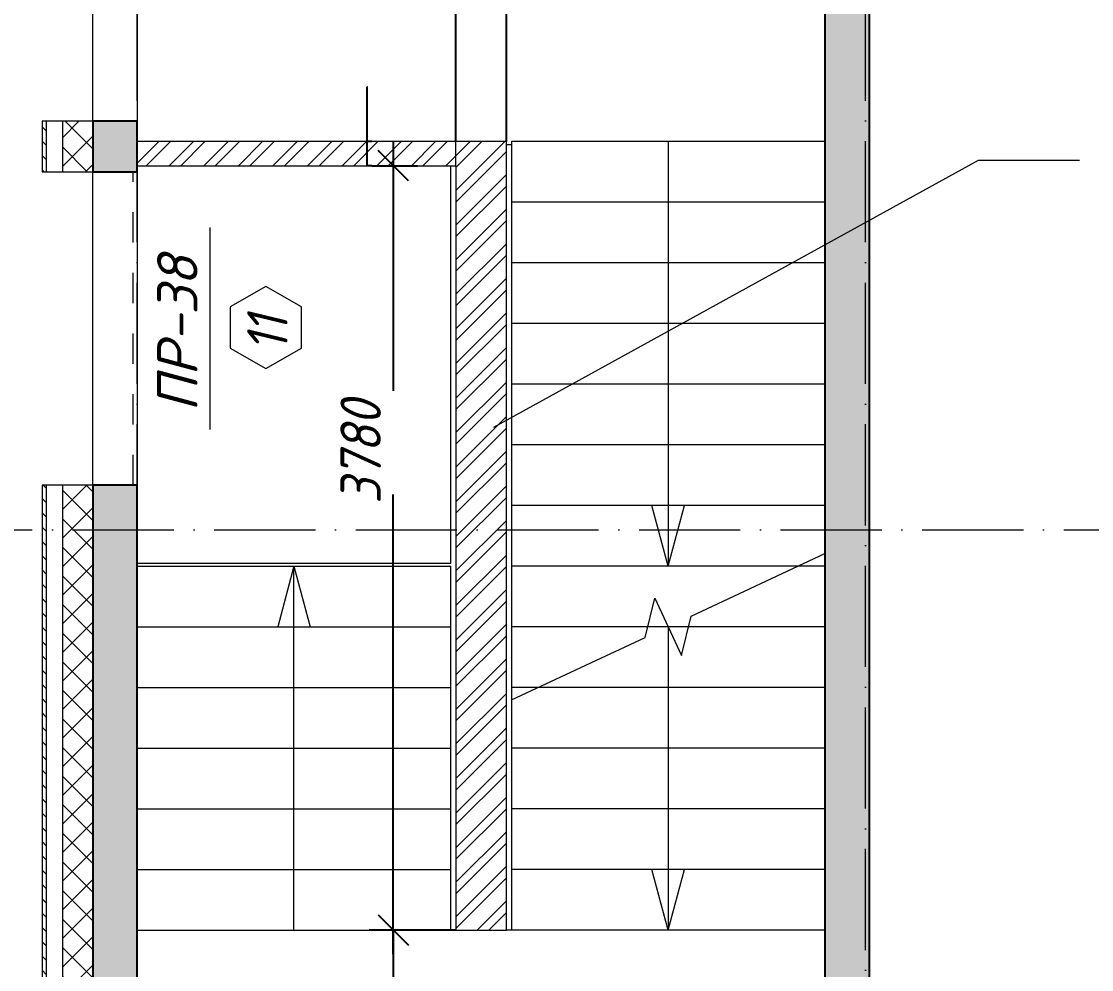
# Model space of a CAD drawing. Header units: millimetres. Extents: x 12986 to 523328, y -9759 to 30092.
# Drawn here: x 61534 to 66825, y 1424 to 6114 of the extents above; entities that cross this region are included whole.
import ezdxf

# ---------------------------------------------------------------- set-up
doc = ezdxf.new("R2010")
doc.units = ezdxf.units.MM
doc.linetypes.add('50_200_ШТРИХ_1Т_ш5_п1_п1_', pattern=[700.0000000000001, 500.0000000000001, -100, 0, -100])
doc.linetypes.add('Штрих короткий', pattern=[300, 150, -150])
for name, color, linetype, lineweight in [('A-ANNO-DIMS', 7, 'Continuous', 9), ('A-DOOR-2', 7, 'Continuous', 5), ('A-DOOR-3', 7, 'Штрих короткий', 5), ('A-DOOR-IDEN', 7, 'Continuous', 9), ('A-FLOR', 7, 'Continuous', 9), ('A-GENM-IDEN', 7, 'Continuous', 9), ('A-WALL-1', 7, 'Continuous', 25), ('A-WALL-8', 7, 'Continuous', 9), ('A-WALL-FNSH-1', 7, 'Continuous', 9), ('A-WALL-PATT-1', 7, 'Continuous', 5), ('G-ANNO-TEXT', 7, 'Continuous', 9), ('I-WALL', 7, 'Continuous', 5), ('S-STRS-1', 7, 'Continuous', 9), ('S-STRS-ANNO', 7, 'Continuous', 5), ('S-STRS-MBND', 7, 'Continuous', 9), ('Оси-2', 7, '50_200_ШТРИХ_1Т_ш5_п1_п1_', 9)]:
    doc.layers.add(name, color=color, linetype=linetype, lineweight=lineweight)
for name, color, linetype, lineweight, true_color in [('A-WALL-11', 7, 'Continuous', 13, 0x800000), ('A-WALL-12', 7, 'Continuous', 5, 0x800000), ('A-WALL-PATT-5', 7, 'Continuous', 5, 0x800000), ('I-WALL-1', 7, 'Continuous', 5, 0x800000)]:
    doc.layers.add(name, color=color, linetype=linetype, lineweight=lineweight, true_color=true_color)
doc.styles.add('ISOCPEUR_I_3', font='isocpeui.ttf', dxfattribs={"width": 0.9, "height": 200})
doc.styles.add('ISOCPEUR_I_5', font='isocpeui.ttf', dxfattribs={"height": 200})
doc.dimstyles.new('ISO-2_0_0_9К_СРЕДНИЙ_1', dxfattribs={"dimscale": 304.8, "dimtxt": 199.196235162063, "dimasz": 0.4921259842519685, "dimexe": 0.3937007874015748, "dimexo": 0, "dimgap": 0, "dimtad": 1, "dimdec": 0, "dimzin": 0, "dimdsep": 46, "dimtxsty": 'ISOCPEUR_I_3', "dimblk1": 'OBLIQUE', "dimblk2": 'OBLIQUE', "dimsah": 1, "dimcen": 0.09, "dimdle": 0.3937007874015748, "dimazin": 0, "dimtfac": 1, "dimtdec": 4, "dimtix": 1, "dimtmove": 2, "dimatfit": 3, "dimfxl": 1, "dimtvp": 1, "dimtolj": 1, "dimtzin": 0, "dimarcsym": 2})
doc.dimstyles.get("Standard").update_dxf_attribs({"dimtxt": 0.18, "dimasz": 0.18, "dimexe": 0.18, "dimexo": 0.0625, "dimgap": 0.09, "dimtad": 0, "dimtih": 1, "dimtoh": 1, "dimdec": 4, "dimzin": 0, "dimdsep": 46, "dimtxsty": 'Standard', "dimcen": 0.09, "dimadec": 0, "dimazin": 0, "dimtfac": 1, "dimtdec": 4, "dimtofl": 0, "dimtmove": 0, "dimatfit": 3, "dimfxl": 1, "dimtolj": 1, "dimtzin": 0, "dimarcsym": 0})
pattern_1 = [(45, (61996.89328478048, 0), (-57.02462636878913, 57.02462636878913), []), (45, (62053.91828478048, 0), (-57.02462636878913, 57.02462636878913), [100.806, -20.161, 3.353, -16.808])]
pattern_2 = [(45, (61996.89328478048, 0), (-85.5365859997931, 85.5365859997931), []), (45, (62053.91828478048, 0), (-85.5365859997931, 85.5365859997931), [])]

# ---------------------------------------------------------------- blocks, each defined once
blk = doc.blocks.new('Проем_Дверь_БезПР - 1550х2100 h-26968248-АР1_Кладочный план 1 этажа')
at = {"layer": 'A-DOOR-3'}
for p, q in [((774.9999999999914, 100.0000000009622), (-775.0000000000076, 100.0000000009622)), ((774.9999999999914, -100), (-775.0000000000076, -100))]:
    blk.add_line(p, q, dxfattribs=at)
blk = doc.blocks.new('DIMBLOCK86-АР1_Кладочный план 1 этажа')
at = {"layer": 'A-ANNO-DIMS', "color": 0, "lineweight": -2, "transparency": 16777216}
for p, q in [((62106.89328478157, 6274.774259671171), (62106.89328478157, 6168.590742493187)), ((62107.07328478157, 6168.770742493187), (62893.67328478004, 6168.770742493187)), ((63681.71328477851, 6168.770742493187), (62895.11328478005, 6168.770742493187)), ((63681.89328477851, 5520.062499998199), (63681.89328477851, 6168.950742493187))]:
    blk.add_line(p, q, dxfattribs=at)
at = {"layer": 'A-ANNO-DIMS', "color": 0, "transparency": 16777216}
for points in [[(62107.07328478157, 6168.800742493187), (62107.07328478157, 6168.740742493187), (62106.89328478157, 6168.770742493187)], [(63681.71328477851, 6168.800742493187), (63681.71328477851, 6168.740742493187), (63681.89328477851, 6168.770742493187)]]:
    blk.add_solid(points, dxfattribs=at)
at = {"layer": 'Defpoints', "color": 0, "transparency": 16777216}
for p in [(62106.89328478157, 6274.836759671171), (63681.89328477851, 6168.770742493187), (63681.89328477851, 5519.999999998199)]:
    blk.add_point(p, dxfattribs=at)
at = {"layer": 'A-ANNO-DIMS', "color": 0, "transparency": 16777216, "insert": (62894.39328478005, 6168.770742493187), "char_height": 0.18, "width": 560.8140159178082, "attachment_point": 5}
blk.add_mtext('\\A1;1575.0000', dxfattribs=at)
blk = doc.blocks.new('DIMBLOCK87-АР1_Кладочный план 1 этажа')
at = {"layer": 'A-ANNO-DIMS', "color": 0, "lineweight": -2, "transparency": 16777216}
for p, q in [((63681.89328477851, 5520.062499998199), (63681.89328477851, 6589.045538038547)), ((63682.07328477851, 6588.865538038546), (63931.71328477851, 6588.865538038546)), ((63931.89328477851, 5520.062499998199), (63931.89328477851, 6589.045538038547)), ((63931.89328477851, 6588.865538038546), (64253.83683128366, 6588.865538038546))]:
    blk.add_line(p, q, dxfattribs=at)
at = {"layer": 'A-ANNO-DIMS', "color": 0, "transparency": 16777216}
for points in [[(63682.07328477851, 6588.895538038546), (63682.07328477851, 6588.835538038546), (63681.89328477851, 6588.865538038546)], [(63931.71328477851, 6588.895538038546), (63931.71328477851, 6588.835538038546), (63931.89328477851, 6588.865538038546)]]:
    blk.add_solid(points, dxfattribs=at)
at = {"layer": 'Defpoints', "color": 0, "transparency": 16777216}
for p in [(63931.89328477851, 6588.865538038546), (63681.89328477851, 5519.999999998199), (63931.89328477851, 5519.999999998199)]:
    blk.add_point(p, dxfattribs=at)
at = {"layer": 'A-ANNO-DIMS', "color": 0, "transparency": 16777216, "insert": (64026.9384395793, 6588.985538038546), "char_height": 0.18, "width": 455.0867834087132, "attachment_point": 1, "line_spacing_factor": 1.149209049011902}
blk.add_mtext('\\A1;250.0000', dxfattribs=at)
blk = doc.blocks.new('DIMBLOCK88-АР1_Кладочный план 1 этажа')
at = {"layer": 'A-ANNO-DIMS', "color": 0, "lineweight": -2, "transparency": 16777216}
for p, q in [((63681.83078477854, 1619.999999998357), (63372.66063748072, 1619.999999998357)), ((63372.84063748072, 1619.819999998357), (63372.84063748072, 870.1799999983566)), ((63372.84063748072, 120.1799999983559), (63372.84063748072, 869.8199999983567)), ((63266.83712029991, 119.9999999983559), (63373.02063748072, 119.9999999983559))]:
    blk.add_line(p, q, dxfattribs=at)
at = {"layer": 'A-ANNO-DIMS', "color": 0, "transparency": 16777216}
for points in [[(63372.81063748072, 1619.819999998357), (63372.87063748072, 1619.819999998357), (63372.84063748072, 1619.999999998357)], [(63372.81063748072, 120.1799999983559), (63372.87063748072, 120.1799999983559), (63372.84063748072, 119.9999999983559)]]:
    blk.add_solid(points, dxfattribs=at)
at = {"layer": 'Defpoints', "color": 0, "transparency": 16777216}
for p in [(63372.84063748072, 1619.999999998357), (63681.89328477854, 1619.999999998357), (63266.77462029991, 119.9999999983559)]:
    blk.add_point(p, dxfattribs=at)
at = {"layer": 'A-ANNO-DIMS', "color": 0, "transparency": 16777216, "insert": (63372.8406374807, 869.9999999983385), "char_height": 0.18, "width": 560.8140159178082, "attachment_point": 5}
blk.add_mtext('\\A1;1500.0000', dxfattribs=at)
blk = doc.blocks.new('_Oblique')
at = {"color": 0, "linetype": 'ByBlock', "lineweight": -2}
blk.add_line((-0.5, -0.5), (0.5, 0.5), dxfattribs=at)
blk = doc.blocks.new('DIMBLOCK89-АР1_Кладочный план 1 этажа')
at = {"layer": 'A-ANNO-DIMS', "color": 0, "lineweight": -2, "transparency": 16777216}
for p, q in [((63372.84063748069, 5519.999999998203), (63372.84063748069, 4287.294270822542)), ((63266.77462029993, 5399.999999998203), (63492.84063748069, 5399.999999998204)), ((63372.84063748069, 1499.999999998357), (63372.84063748069, 3774.430634458906)), ((63681.89328477854, 1619.999999998357), (63252.84063748069, 1619.999999998357))]:
    blk.add_line(p, q, dxfattribs=at)
at = {"layer": 'Defpoints', "color": 0, "transparency": 16777216}
for p in [(63266.77462029993, 5399.999999998203), (63372.84063748069, 5399.999999998203), (63681.89328477854, 1619.999999998357)]:
    blk.add_point(p, dxfattribs=at)
at = {"layer": 'A-ANNO-DIMS', "color": 0, "lineweight": -2, "transparency": 16777216, "xscale": 150, "yscale": 150, "zscale": 150}
for p, rotation in [((63372.84063748069, 5399.999999998203), 90), ((63372.84063748069, 1619.999999998357), 270)]:
    blk.add_blockref('_Oblique', p, dxfattribs=dict(at, rotation=rotation))
at = {"layer": 'A-ANNO-DIMS', "color": 0, "transparency": 16777216, "insert": (63111.54948819723, 3727.471263701564), "char_height": 200, "width": 606.7823778782843, "attachment_point": 1, "rotation": 89.99999999999991, "line_spacing_factor": 1.149209049011902, "style": 'ISOCPEUR_I_3'}
blk.add_mtext('\\A1;3780', dxfattribs=at)
blk = doc.blocks.new('DIMBLOCK90-АР1_Кладочный план 1 этажа')
at = {"layer": 'A-ANNO-DIMS', "color": 0, "lineweight": -2, "transparency": 16777216}
for p, q in [((63244.49282153058, 5519.999999998202), (63244.49282153058, 5791.02651741127)), ((63244.49282153058, 5791.02651741127), (63244.67282153058, 5791.02651741127)), ((63266.71212029993, 5519.999999998202), (63244.31282153058, 5519.999999998202)), ((63244.49282153058, 5400.179999998203), (63244.49282153058, 5519.819999998202)), ((63266.71212029993, 5399.999999998203), (63244.31282153058, 5399.999999998203))]:
    blk.add_line(p, q, dxfattribs=at)
at = {"layer": 'A-ANNO-DIMS', "color": 0, "transparency": 16777216}
for points in [[(63244.46282153059, 5519.819999998202), (63244.52282153058, 5519.819999998202), (63244.49282153058, 5519.999999998202)], [(63244.46282153059, 5400.179999998203), (63244.52282153058, 5400.179999998203), (63244.49282153058, 5399.999999998203)]]:
    blk.add_solid(points, dxfattribs=at)
at = {"layer": 'Defpoints', "color": 0, "transparency": 16777216}
for p in [(63244.49282153058, 5519.999999998202), (63266.77462029993, 5519.999999998202), (63266.77462029993, 5399.999999998203)]:
    blk.add_point(p, dxfattribs=at)
at = {"layer": 'A-ANNO-DIMS', "color": 0, "transparency": 16777216, "insert": (63244.76282153057, 5586.467306687134), "char_height": 0.18, "width": 409.1184214482371, "attachment_point": 1, "rotation": 89.99999999999991, "line_spacing_factor": 1.149209049011902}
blk.add_mtext('\\A1;120.0000', dxfattribs=at)
blk = doc.blocks.new('AAR_СКБ_Марка_Двери_Перемычка и проем - Марка перемычки и проема-25306769-АР1_Кладочный план 1 этажа')
at = {"layer": 'A-DOOR-IDEN'}
for p, q in [((-5.000000000000006, 8.543724327860337e-15), (5.00000000000001, 8.554778058126148e-15)), ((-0.9678758116687644, -0.9840735043145652), (-1.985527685054408, -2.746698253436142)), ((1.067427935102521, -0.9840735043145681), (-0.9678758116687641, -0.9840735043145654)), ((2.085079808488153, -2.746698253436158), (1.067427935102521, -0.9840735043145679)), ((-1.985527685054408, -2.74669825343614), (-0.967875811668773, -4.509323002557723)), ((1.067427935102504, -4.50932300255773), (2.085079808488153, -2.746698253436157)), ((-0.9678758116687729, -4.509323002557723), (1.067427935102504, -4.50932300255773))]:
    blk.add_line(p, q, dxfattribs=at)

msp = doc.modelspace()

# ---------------------------------------------------------------- hatches: boundary and pattern name
at = {"layer": 'A-WALL-PATT-1'}
h = msp.add_hatch(dxfattribs=at)
h.set_pattern_fill('FP_18', color=256, style=0, pattern_type=2)
h.set_pattern_definition([(135, (61996.89328478048, 0), (-35.35533905932738, -35.35533905932737), [])])
h.paths.add_polyline_path([(61636.89328478154, -330.0000000016229), (61656.89328478153, -330.0000000016229), (61656.8932847816, 3820.000101303872), (61636.89328478154, 3820.000101303872), (61636.89328478154, -250.0000000016498)], flags=0)
h.paths.add_polyline_path([(61636.8932847816, 5370.000101303862), (61656.8932847816, 5370.000101303862), (61656.8932847816, 5620.000103831235), (61636.8932847816, 5620.000103831235)], flags=0)
h.paths.add_polyline_path([(61656.8932847816, 7320.000103831229), (61656.89328478153, 8599.999994662065), (61636.8932847816, 8599.999994662065), (61636.8932847816, 7320.000103831229)], flags=0)
h.paths.add_polyline_path([(61656.8932847816, 10899.99999466206), (61656.8932847816, 12300.00000806996), (61636.8932847816, 12300.00000806996), (61636.8932847816, 10899.99999466206)], flags=0)
h.paths.add_polyline_path([(61636.8932847816, 13200.00000806997), (61656.8932847816, 13200.00000807), (61656.89328478153, 15352.99999525625), (61636.8932847816, 15352.99999525625), (61636.8932847816, 15126.16240875695)], flags=0)
h = msp.add_hatch(dxfattribs=at)
h.set_pattern_fill('FP_2', color=256, style=0, pattern_type=2)
h.set_pattern_definition([(45, (61996.89328478048, 0), (-70.71067811865476, 70.71067811865476), []), (135, (61996.89328478048, 0), (-70.71067811865476, -70.71067811865474), [])])
h.paths.add_polyline_path([(61886.89328478158, -100.0000000016405), (61886.89328478158, 3820.000101303872), (61736.89328478158, 3820.000101303872), (61736.89328478158, -100.0000000016405)], flags=0)
h.paths.add_polyline_path([(61736.89328478158, 5370.000101303862), (61886.89328478158, 5370.000101303862), (61886.89328478158, 5620.000103831235), (61736.89328478158, 5620.000103831235)], flags=0)
h.paths.add_polyline_path([(61886.89328478158, 7320.000103831229), (61886.89328478158, 8530.999994662068), (61880.89328478157, 8530.999994662068), (61880.89328478157, 8599.999994662065), (61736.89328478158, 8599.999994662065), (61736.89328478158, 7320.000103831268)], flags=0)
h.paths.add_polyline_path([(61886.89328478158, 10899.99999466206), (61886.89328478158, 12231.00000806995), (61880.89328478158, 12231.00000806995), (61880.89328478158, 12300.00000806996), (61736.89328478158, 12300.00000806996), (61736.89328478158, 10899.99999466206)], flags=0)
h.paths.add_polyline_path([(61880.8932847816, 13200.00000806997), (61880.8932847816, 13269.00000806995), (61886.89328478158, 13269.00000806995), (61886.89328478152, 15349.99999525624), (61736.89328478158, 15349.99999525624), (61736.89328478158, 13200.00000807)], flags=0)
h = msp.add_hatch(dxfattribs=at)
h.set_pattern_fill('FP_1', color=256, style=0, pattern_type=2)
h.set_pattern_definition(pattern_1)
h.paths.add_polyline_path([(62106.89328478153, -100.0000000016405), (62106.8932847816, 3820.000101303872), (61886.89328478158, 3820.000101303872), (61886.89328478158, -100.0000000016405)], flags=0)
h.paths.add_polyline_path([(61886.89328478158, 5370.000101303862), (62106.8932847816, 5370.000101303862), (62106.8932847816, 5620.000103831235), (61886.89328478158, 5620.000103831235)], flags=0)
h.paths.add_polyline_path([(61886.89328478158, 7320.000103831229), (62106.8932847816, 7320.000103831229), (62106.8932847816, 7900.000005334789), (61886.89328478158, 7900.000005334789)], flags=0)
h = msp.add_hatch(dxfattribs=at)
h.set_pattern_fill('FP_1', color=256, style=0, pattern_type=2)
h.set_pattern_definition(pattern_1)
h.paths.add_polyline_path([(65583.68046719136, 119.9999999983787), (65726.89326689916, 119.9999999983787), (65726.89326689916, 7900.000005334789), (65506.89326689915, 7900.000005334789), (65506.89326689915, 119.9999999983787)], flags=0)
at = {"layer": 'A-WALL-PATT-5'}
h = msp.add_hatch(dxfattribs=at)
h.set_pattern_fill('FP_4', color=256, style=0, pattern_type=2)
h.set_pattern_definition(pattern_2)
h.paths.add_polyline_path([(63681.89328477853, 5399.999999998187), (63681.89328477853, 5519.999999998195), (62106.89328478133, 5519.999999998195), (62106.89328478133, 5399.999999998222), (62519.14921719135, 5399.999999998214)], flags=0)
at = {"layer": 'I-WALL-1'}
h = msp.add_hatch(dxfattribs=at)
h.set_pattern_fill('FP_4', color=256, style=0, pattern_type=2)
h.set_pattern_definition(pattern_2)
h.paths.add_polyline_path([(63681.89328477853, 1619.999999998349), (63931.8932847785, 1619.999999998349), (63931.8932847785, 5519.999999998195), (63681.89328477853, 5519.999999998195), (63681.89328477853, 4432.172179668429)], flags=0)

# ---------------------------------------------------------------- linework, layer by layer
at = {"layer": 'A-FLOR'}
for p, q in [((63931.8932847785, 5504.999999997469), (63956.89326689913, 5504.999999997469)), ((63656.89328478133, 3434.999999998357), (63656.89328478133, 5399.999999998184)), ((62106.8932847816, 3434.999999998359), (63656.89328478133, 3434.999999998357))]:
    msp.add_line(p, q, dxfattribs=at)
at = {"layer": 'A-WALL-1'}
for p, q in [((65726.89326689916, -100.0000000016405), (65726.89326689916, 7900.000005334781)), ((65506.89326689914, 7680.000005334762), (65506.89326689914, 119.9999999983787)), ((62106.8932847816, 5620.00010383123), (61886.89328478158, 5620.00010383123)), ((61886.89328478158, 5620.00010383123), (61886.89328478158, 5370.000101303858)), ((62106.8932847816, 5370.000101303858), (62106.8932847816, 5620.00010383123)), ((61886.89328478158, 5370.000101303858), (62106.8932847816, 5370.000101303858)), ((62106.8932847816, 3820.000101303864), (61886.89328478158, 3820.000101303864)), ((61886.89328478158, 3820.000101303864), (61886.89328478158, -100.0000000016405)), ((62106.89328478153, 119.9999999983787), (62106.8932847816, 3820.000101303864))]:
    msp.add_line(p, q, dxfattribs=at)
at = {"layer": 'A-WALL-11'}
for p, q in [((63931.8932847785, 5519.999999998191), (62106.89328478133, 5519.999999998191)), ((62106.89328478133, 5519.999999998191), (62106.89328478133, 5399.999999998218)), ((63931.8932847785, 1619.999999998349), (63931.8932847785, 5519.999999998191)), ((62106.89328478133, 5399.999999998218), (63681.89328477853, 5399.999999998184)), ((63681.89328477853, 5399.999999998184), (63681.89328477853, 1619.999999998349)), ((63681.89328477853, 1619.999999998349), (63931.8932847785, 1619.999999998349))]:
    msp.add_line(p, q, dxfattribs=at)
at = {"layer": 'A-WALL-12'}
msp.add_line((63681.89328477853, 5399.999999998184), (63681.89328477853, 5519.999999998191), dxfattribs=at)
at = {"layer": 'A-WALL-8'}
for p, q in [((61886.89328478158, 5620.00010383123), (61656.8932847816, 5620.00010383123)), ((61656.8932847816, 5620.00010383123), (61656.8932847816, 5370.000101303858)), ((61736.89328478158, 5620.00010383123), (61736.89328478158, 5370.000101303858)), ((61656.89328478167, 5370.000101303893), (61886.89328478158, 5370.000101303858)), ((61886.89328478158, 3820.000101303864), (61656.8932847816, 3820.000101303864)), ((61656.8932847816, 3820.000101303864), (61656.89328478153, -330.0000000016229)), ((61736.89328478158, 3820.000101303864), (61736.89328478158, -250.0000000016411))]:
    msp.add_line(p, q, dxfattribs=at)
at = {"layer": 'A-WALL-FNSH-1'}
for p, q in [((61656.8932847816, 5620.00010383123), (61636.8932847816, 5620.00010383123)), ((61636.8932847816, 5620.00010383123), (61636.8932847816, 5370.000101303858)), ((61636.8932847816, 5370.000101303858), (61656.89328478167, 5370.000101303893)), ((61656.8932847816, 3820.000101303864), (61636.89328478154, 3820.000101303864)), ((61636.89328478154, 3820.000101303864), (61636.89328478154, -350.0000000016184))]:
    msp.add_line(p, q, dxfattribs=at)
at = {"layer": 'G-ANNO-TEXT'}
for p, q in [((63870.75590620705, 4107.099749665418), (66266.99964937533, 5426.835539285427)), ((66266.99964937533, 5426.835539285427), (66550.8548734595, 5426.835539285427)), ((66550.8548734595, 5426.835539285427), (66765.1673734595, 5426.835539285427))]:
    msp.add_line(p, q, dxfattribs=at)
at = {"layer": 'I-WALL'}
for p, q in [((61886.89328478157, 5620.00010383123), (61886.89328478157, 7320.000103831228)), ((62106.89328478157, 7320.000103831228), (62106.89328478157, 5620.00010383123)), ((61886.89328478157, 3820.000101303863), (61886.89328478157, 5370.000101303862)), ((62106.89328478157, 5370.000101303861), (62106.89328478157, 3820.000101303862))]:
    msp.add_line(p, q, dxfattribs=at)
at = {"layer": 'S-STRS-1'}
for p, q in [((65506.89326689913, 5519.999999998198), (63956.89326689913, 5519.999999998196)), ((63956.89326689913, 5519.999999998196), (63956.89326689913, 5219.999999998196)), ((65506.89326689913, 5519.999999998198), (63956.89326689913, 5519.999999998196)), ((63956.89326689913, 5219.999999998196), (63956.89326689913, 4919.999999998196)), ((65506.89326689913, 5219.999999998198), (63956.89326689913, 5219.999999998196)), ((65506.89326689913, 5219.999999998198), (63956.89326689913, 5219.999999998196)), ((63956.89326689913, 4919.999999998196), (63956.89326689913, 4619.999999998196)), ((65506.89326689913, 4919.999999998198), (63956.89326689913, 4919.999999998196)), ((65506.89326689913, 4919.999999998198), (63956.89326689913, 4919.999999998196)), ((63956.89326689913, 4619.999999998196), (63956.89326689913, 4319.999999998196)), ((65506.89326689913, 4619.999999998198), (63956.89326689913, 4619.999999998196)), ((65506.89326689913, 4619.999999998198), (63956.89326689913, 4619.999999998196)), ((63956.89326689913, 4319.999999998196), (63956.89326689913, 4019.999999998196)), ((65506.89326689913, 4319.999999998198), (63956.89326689913, 4319.999999998196)), ((65506.89326689913, 4319.999999998198), (63956.89326689913, 4319.999999998196)), ((63956.89326689913, 4019.999999998196), (63956.89326689913, 3719.999999998194)), ((65506.89326689913, 4019.999999998199), (63956.89326689913, 4019.999999998196)), ((65506.89326689913, 4019.999999998199), (63956.89326689913, 4019.999999998196)), ((63956.89326689913, 3719.999999998194), (63956.89326689913, 3419.999999998196)), ((65506.89326689913, 3719.9999999982), (63956.89326689913, 3719.999999998194)), ((65506.89326689913, 3719.9999999982), (63956.89326689913, 3719.999999998194)), ((62106.89328478133, 3419.999999998364), (63656.89328478133, 3419.999999998351)), ((63656.89328478133, 3119.999999998351), (63656.89328478133, 3419.999999998351)), ((63956.89326689913, 3419.999999998196), (63956.89326689913, 3119.999999998196)), ((65375.245343052, 3419.999999998198), (63956.89326689913, 3419.999999998196)), ((65375.245343052, 3419.999999998198), (63956.89326689913, 3419.999999998196)), ((65506.89326689914, 3419.999999998353), (65375.245343052, 3419.999999998353)), ((65506.89326689914, 3419.999999998353), (65375.245343052, 3419.999999998353)), ((62106.89328478133, 3119.999999998364), (63656.89328478133, 3119.999999998351)), ((62106.89328478133, 3119.999999998364), (63656.89328478133, 3119.999999998351)), ((63656.89328478133, 2819.999999998351), (63656.89328478133, 3119.999999998351)), ((63956.89326689913, 3119.999999998196), (63956.89326689913, 2819.999999998196)), ((64631.44344427047, 3119.999999998197), (63956.89326689913, 3119.999999998196)), ((64631.44344427047, 3119.999999998197), (63956.89326689913, 3119.999999998196)), ((64731.89326689913, 3119.999999998355), (64631.44344427047, 3119.999999998355)), ((64731.89326689913, 3119.999999998355), (64631.44344427047, 3119.999999998355)), ((64832.34308952779, 3119.999999998197), (64731.89326689913, 3119.999999998197)), ((64832.34308952779, 3119.999999998197), (64731.89326689913, 3119.999999998197)), ((65506.89326689914, 3119.999999998353), (64832.3430895278, 3119.999999998355)), ((65506.89326689914, 3119.999999998353), (64832.3430895278, 3119.999999998355)), ((62106.89328478133, 2819.999999998363), (63656.89328478133, 2819.999999998351)), ((62106.89328478133, 2819.999999998363), (63656.89328478133, 2819.999999998351)), ((63656.89328478133, 2519.999999998351), (63656.89328478133, 2819.999999998351)), ((63956.89326689913, 2819.999999998196), (63956.89326689913, 2758.611564928072)), ((64088.54119074626, 2819.999999998196), (63956.89326689913, 2819.999999998196)), ((64088.54119074626, 2819.999999998196), (63956.89326689913, 2819.999999998196)), ((65506.89326689914, 2819.999999998353), (64088.54119074626, 2819.999999998356)), ((65506.89326689914, 2819.999999998353), (64088.54119074626, 2819.999999998356)), ((63956.89326689914, 2758.611564928069), (63956.89326689914, 2519.999999998355)), ((62106.89328478133, 2519.999999998364), (63656.89328478133, 2519.999999998351)), ((62106.89328478133, 2519.999999998364), (63656.89328478133, 2519.999999998351)), ((63656.89328478133, 2219.999999998351), (63656.89328478133, 2519.999999998351)), ((63956.89326689914, 2519.999999998355), (63956.89326689914, 2219.999999998356)), ((65506.89326689914, 2519.999999998355), (63956.89326689914, 2519.999999998355)), ((65506.89326689914, 2519.999999998355), (63956.89326689914, 2519.999999998355)), ((62106.89328478133, 2219.999999998363), (63656.89328478133, 2219.999999998351)), ((62106.89328478133, 2219.999999998363), (63656.89328478133, 2219.999999998351)), ((63656.89328478133, 1919.999999998351), (63656.89328478133, 2219.999999998351)), ((63956.89326689914, 2219.999999998356), (63956.89326689914, 1919.999999998356)), ((65506.89326689914, 2219.999999998353), (63956.89326689914, 2219.999999998356)), ((65506.89326689914, 2219.999999998353), (63956.89326689914, 2219.999999998356)), ((62106.89328478133, 1919.999999998363), (63656.89328478133, 1919.999999998351)), ((62106.89328478133, 1919.999999998363), (63656.89328478133, 1919.999999998351)), ((63656.89328478132, 1619.999999998351), (63656.89328478133, 1919.999999998351)), ((63956.89326689914, 1919.999999998356), (63956.89326689914, 1619.999999998356)), ((65506.89326689914, 1919.999999998353), (63956.89326689914, 1919.999999998356)), ((65506.89326689914, 1919.999999998353), (63956.89326689914, 1919.999999998356)), ((62106.89328478132, 1619.999999998363), (63656.89328478132, 1619.999999998351)), ((62106.89328478132, 1619.999999998363), (63656.89328478132, 1619.999999998351)), ((63681.89328477853, 1619.999999998356), (63656.89328478133, 1619.999999998356)), ((63956.89326689914, 1619.999999998356), (63931.8932847785, 1619.999999998356)), ((65506.89326689914, 1619.999999998353), (63956.89326689914, 1619.999999998356)), ((65506.89326689914, 1619.999999998353), (63956.89326689914, 1619.999999998356))]:
    msp.add_line(p, q, dxfattribs=at)
at = {"layer": 'S-STRS-ANNO'}
for p, q in [((64731.89326689913, 5519.999999998197), (64731.89326689913, 5219.999999998197)), ((64731.89326689913, 5219.999999998197), (64731.89326689913, 4919.999999998197)), ((64731.89326689913, 4919.999999998197), (64731.89326689913, 4619.999999998197)), ((64731.89326689913, 4619.999999998197), (64731.89326689913, 4319.999999998197)), ((64731.89326689913, 4319.999999998197), (64731.89326689913, 4019.999999998197)), ((64731.89326689913, 4019.999999998197), (64731.89326689913, 3719.999999998197)), ((64731.89326689913, 3419.999999998197), (64651.50850916979, 3719.999999998197)), ((64731.89326689913, 3719.999999998197), (64731.89326689913, 3419.999999998197)), ((64731.89326689913, 3419.999999998197), (64812.27802462847, 3719.999999998197)), ((62881.89328478133, 3419.999999998357), (62801.508527052, 3119.999999998358)), ((62881.89328478133, 3119.999999998357), (62881.89328478133, 3419.999999998357)), ((62881.89328478133, 3419.999999998357), (62962.27804251067, 3119.999999998357)), ((62881.89328478133, 2819.999999998357), (62881.89328478133, 3119.999999998357)), ((64731.89326689914, 3119.999999998355), (64731.89326689914, 2819.999999998355)), ((62881.89328478133, 2519.999999998357), (62881.89328478133, 2819.999999998357)), ((64731.89326689914, 2819.999999998355), (64731.89326689914, 2519.999999998355)), ((62881.89328478133, 2219.999999998357), (62881.89328478133, 2519.999999998357)), ((64731.89326689914, 2519.999999998355), (64731.89326689914, 2219.999999998355)), ((62881.89328478133, 1919.999999998357), (62881.89328478133, 2219.999999998357)), ((64731.89326689914, 2219.999999998355), (64731.89326689914, 1919.999999998354)), ((62881.89328478132, 1619.999999998357), (62881.89328478133, 1919.999999998357)), ((64731.89326689914, 1619.999999998354), (64651.5085091698, 1919.999999998354)), ((64731.89326689914, 1919.999999998354), (64731.89326689914, 1619.999999998354)), ((64731.89326689914, 1619.999999998354), (64812.27802462847, 1919.999999998354))]:
    msp.add_line(p, q, dxfattribs=at)
at = {"layer": 'S-STRS-MBND'}
for p, q in [((64845.18174027871, 3172.827282715785), (65506.89326689913, 3481.388435068322)), ((64618.60479351955, 3067.172717280609), (64665.85916350214, 3261.610591722673)), ((64665.85916350214, 3261.610591722674), (64797.92737029611, 2978.389408273721)), ((64797.92737029611, 2978.389408273721), (64845.18174027871, 3172.827282715784)), ((63956.89326689913, 2758.611564928072), (64618.60479351955, 3067.172717280609))]:
    msp.add_line(p, q, dxfattribs=at)
at = {"layer": 'Оси-2'}
for p, q in [((62106.89328478125, -4080.000000001641), (62106.89328478136, 28636.9431610664)), ((65706.89327796131, -4080.000000001657), (65706.89327796141, 28636.9431610664)), ((57586.89328478157, 3599.99999999777), (187948.5213125124, 3599.999999997349))]:
    msp.add_line(p, q, dxfattribs=at)

# ---------------------------------------------------------------- block references
at = {"layer": 'A-DOOR-2', "rotation": 269.9999999999999}
msp.add_blockref('Проем_Дверь_БезПР - 1550х2100 h-26968248-АР1_Кладочный план 1 этажа', (61986.89328478157, 4595.000101303855), dxfattribs=at)
at = {"layer": 'A-DOOR-IDEN', "xscale": 99.99999999999993, "yscale": 99.99999999999993, "zscale": 99.99999999999993, "rotation": 89.99999999999982}
msp.add_blockref('AAR_СКБ_Марка_Двери_Перемычка и проем - Марка перемычки и проема-25306769-АР1_Кладочный план 1 этажа', (62467.6719642615, 4595.000101303854), dxfattribs=at)

# ---------------------------------------------------------------- texts
at = {"layer": 'A-DOOR-IDEN', "insert": (62650.31333857488, 4479.101574511228), "char_height": 199.9999999999998, "width": 230.8859999999998, "attachment_point": 1, "rotation": 90, "style": 'ISOCPEUR_I_3'}
msp.add_mtext('11', dxfattribs=at)
at = {"layer": 'A-GENM-IDEN', "char_height": 199.9999999999998, "attachment_point": 1, "rotation": 90, "style": 'ISOCPEUR_I_5'}
for s, insert, width in [('-38', (62205.19800087223, 4526.673503671512), 529.1137499999995), ('ПР', (62205.19800087223, 4182.715170338179), 416.8774999999996)]:
    msp.add_mtext(s, dxfattribs=dict(at, insert=insert, width=width))

# ---------------------------------------------------------------- dimensions: what is measured, and where the dimension line sits
at = {"layer": 'A-ANNO-DIMS'}
dim = msp.add_linear_dim(base=(63931.89328477851, 6588.865538038546), p1=(63681.89328477851, 5519.999999998199), p2=(63931.89328477851, 5519.999999998199), dimstyle='Standard', dxfattribs=at)
dim.commit()
dim.dimension.update_dxf_attribs({"geometry": 'DIMBLOCK87-АР1_Кладочный план 1 этажа', "text_midpoint": (64254.48183128366, 6588.865538038546), "dimtype": 160})
dim = msp.add_linear_dim(base=(63681.89328477851, 6168.770742493187), p1=(62106.89328478157, 6274.836759671171), p2=(63681.89328477851, 5519.999999998199), dimstyle='Standard', dxfattribs=at)
dim.commit()
dim.dimension.update_dxf_attribs({"geometry": 'DIMBLOCK86-АР1_Кладочный план 1 этажа', "text_midpoint": (62894.39328478005, 6168.770742493187)})
dim = msp.add_linear_dim(base=(63244.49282153058, 5519.999999998202), p1=(63266.7746202999, 5399.999999998201), p2=(63266.7746202999, 5519.9999999982), angle=89.99999999999991, dimstyle='Standard', dxfattribs=at)
dim.commit()
dim.dimension.update_dxf_attribs({"geometry": 'DIMBLOCK90-АР1_Кладочный план 1 этажа', "text_midpoint": (63244.88282153057, 5791.026517411252), "dimtype": 160, "text_rotation": 89.99999999999991})
dim = msp.add_linear_dim(base=(63372.84063748069, 5399.999999998203), p1=(63681.89328477851, 1619.999999998357), p2=(63266.7746202999, 5399.999999998201), angle=89.99999999999991, dimstyle='ISO-2_0_0_9К_СРЕДНИЙ_1', override={"dimpost": '<>', "dimfxl": 3802.725799423005}, dxfattribs=at)
dim.commit()
dim.dimension.update_dxf_attribs({"geometry": 'DIMBLOCK89-АР1_Кладочный план 1 этажа', "text_midpoint": (63244.88282153057, 4030.862452640706), "dimtype": 160, "text_rotation": 89.99999999999991})
dim = msp.add_linear_dim(base=(63372.84063748072, 1619.999999998357), p1=(63266.77462029988, 119.9999999983558), p2=(63681.89328477851, 1619.999999998357), angle=89.99999999999991, dimstyle='Standard', dxfattribs=at)
dim.commit()
dim.dimension.update_dxf_attribs({"geometry": 'DIMBLOCK88-АР1_Кладочный план 1 этажа', "text_midpoint": (63372.8406374807, 869.9999999983385)})

doc.saveas('drawing.dxf')
